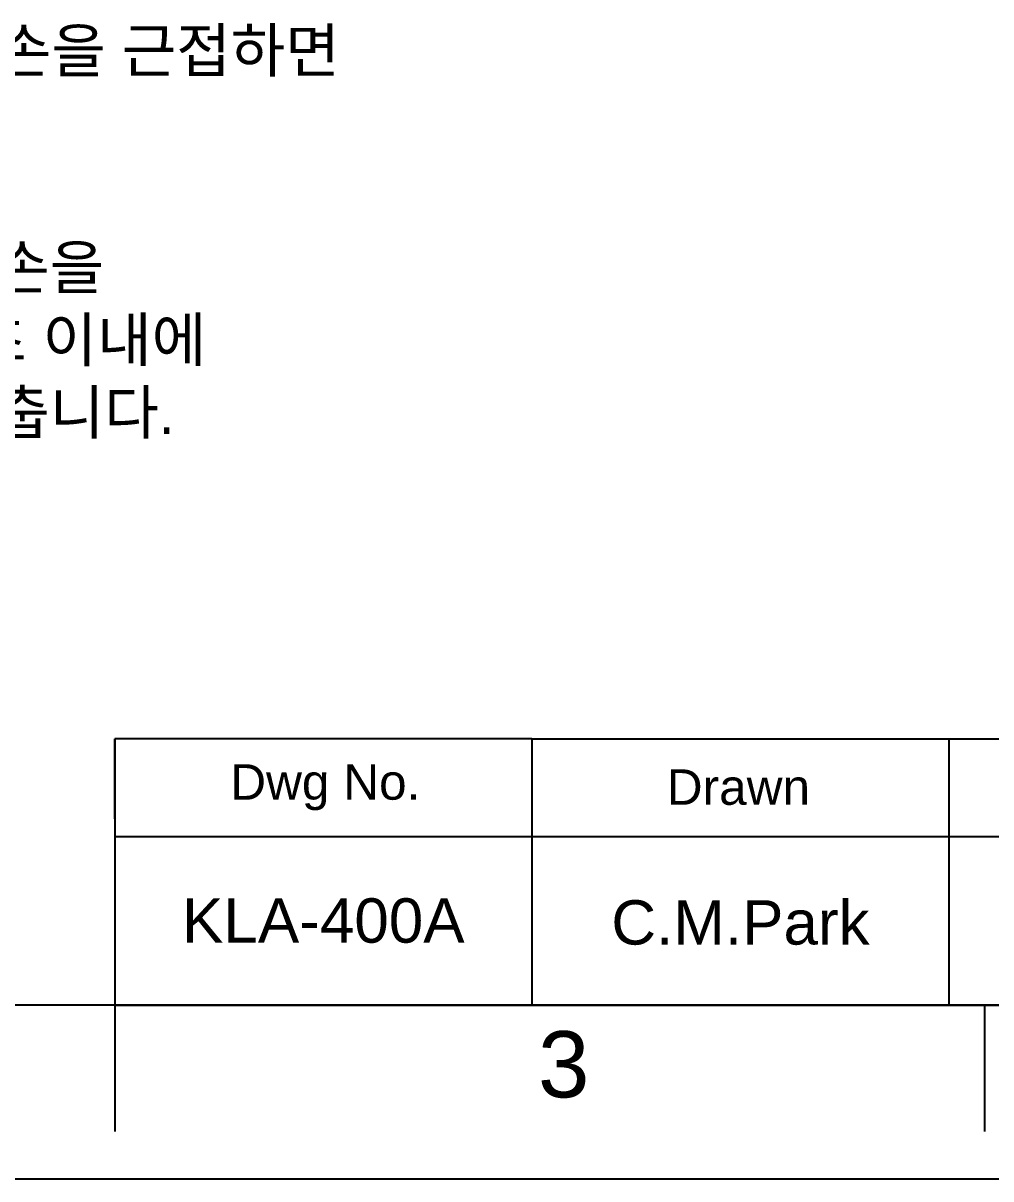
# Model space of a CAD drawing. Header units: millimetres. Extents: x 4900 to 5740, y 840 to 1434.
# Drawn here: x 5109.5 to 5220.7, y 840 to 973 of the extents above; entities that cross this region are included whole.
import ezdxf

# ---------------------------------------------------------------- set-up
doc = ezdxf.new("R2010")
doc.units = ezdxf.units.MM
doc.layers.add('FORM', color=7, linetype='Continuous')
doc.layers.add('TEXT', color=2, linetype='Continuous')
doc.styles.get("Standard").update_dxf_attribs({"font": 'arial.ttf'})

msp = doc.modelspace()

# ---------------------------------------------------------------- linework, layer by layer
at = {"layer": 'FORM', "color": 7, "linetype": 'Continuous'}
for p, q in [((5167.96, 890.61), (5120, 890.61)), ((5120, 890.61), (5120, 860)), ((5120, 881.43), (5120, 890.61)), ((5720, 860), (4920, 860)), ((5120, 860), (5120, 845.46)), ((5220, 860), (5220, 845.46)), ((4900, 840), (5740, 840))]:
    msp.add_line(p, q, dxfattribs=at)
at = {"layer": 'FORM'}
for p, q in [((5167.96, 890.61), (5720, 890.61)), ((5167.96, 890.61), (5167.96, 860)), ((5215.92, 890.61), (5215.92, 860)), ((5120, 879.39), (5597.55, 879.39)), ((5120, 860), (5720, 860))]:
    msp.add_line(p, q, dxfattribs=at)

# ---------------------------------------------------------------- texts
at = {"layer": 'FORM', "insert": (5171.62, 853.13), "char_height": 7.62, "attachment_point": 5}
msp.add_mtext_dynamic_manual_height_columns('3', width=50, gutter_width=12.5, heights=[0], dxfattribs=at)
at = {"layer": 'TEXT'}
for s, width, gutter_width, insert, char_height, attachment_point in [('{\\fGulim|b0|i0|c129|p50;하단센서에 손을 근접하면 토수}', 76.9058, 17.5, (5073.23, 972.32), 5, 1), ('{\\fGulim|b0|i0|c129|p50;하단센서에 손을 멀게하면 1초 이내에 자동으로 멈춥니다.}', 71.795, 78.64, (5073.05, 947.37), 5, 1), ('Dwg No.', 47.9592, 25.51, (5144.21, 885.05), 4.082, 5), ('Drawn', 47.9592, 25.51, (5191.71, 885.05), 4.082, 5), ('KLA-400A', 47.9592, 25.51, (5143.98, 869.69), 5.102, 5), ('C.M.Park', 47.9592, 25.51, (5191.94, 869.47), 5.102, 5)]:
    msp.add_mtext_dynamic_manual_height_columns(s, width=width, gutter_width=gutter_width, heights=[0], dxfattribs=dict(at, insert=insert, char_height=char_height, attachment_point=attachment_point))

doc.saveas('drawing.dxf')
